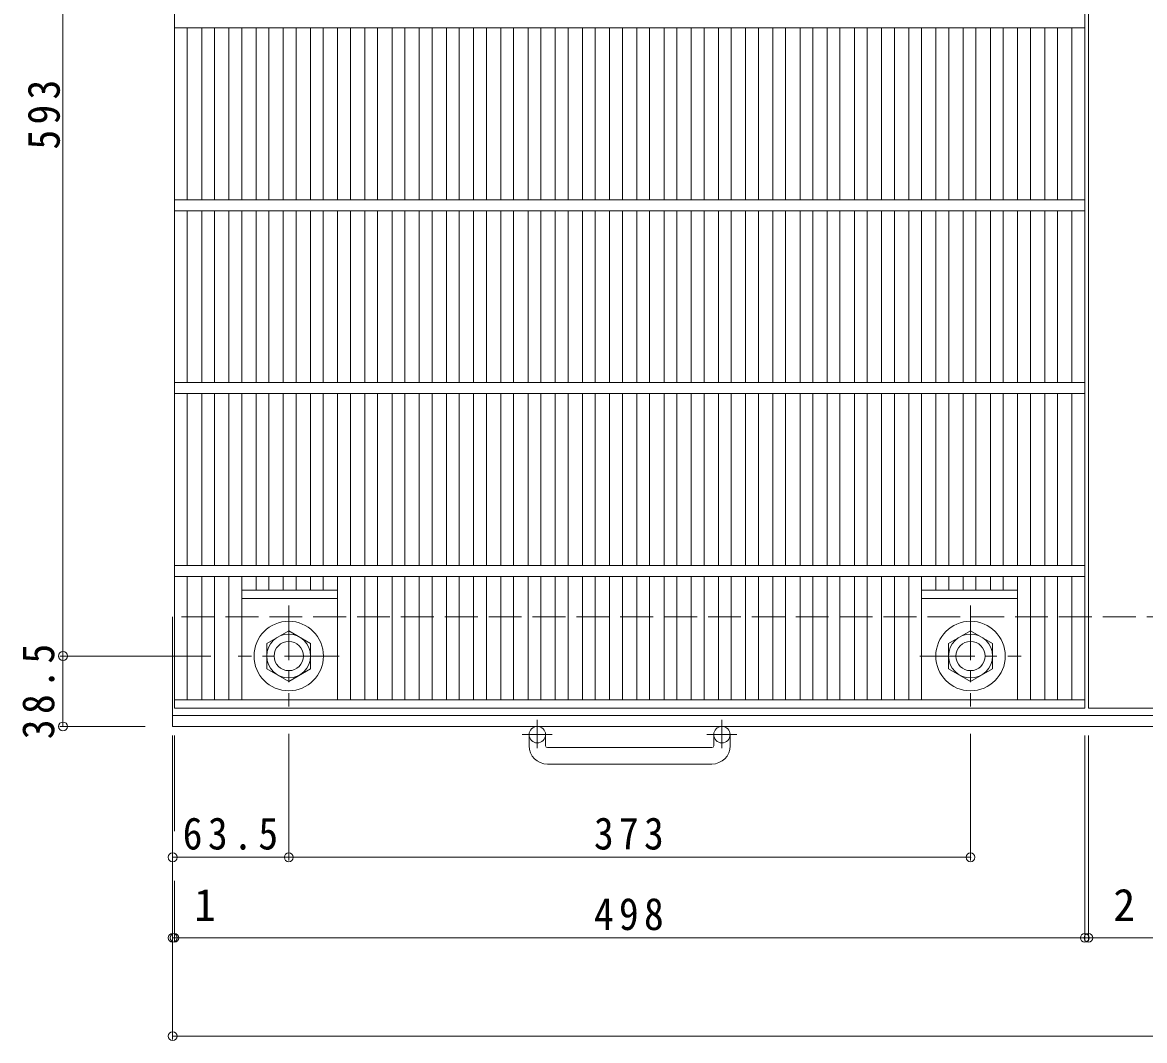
# Model space of a CAD drawing. Units: millimetres, scale not verified. Extents: x -1048 to 1085, y -826 to 810.
# Drawn here: x -888 to -274, y -224 to 332 of the extents above; entities that cross this region are included whole.
import ezdxf
from ezdxf.enums import TextEntityAlignment as Align

# ---------------------------------------------------------------- set-up
doc = ezdxf.new("R2010")
doc.units = ezdxf.units.MM
doc.header["$LTSCALE"] = 6
doc.header["$PDMODE"] = 32
doc.header["$PDSIZE"] = 4.8
doc.linetypes.add('CHAIN1', pattern=[8, 5, -1, 1, -1])
doc.linetypes.add('DASHED3', pattern=[4, 3, -1])
for name, color, linetype, lineweight in [('0-1_躯体', 2, 'Continuous', 9), ('0-2_仕上', 3, 'Continuous', 9), ('0-4_その他', 7, 'Continuous', 9)]:
    doc.layers.add(name, color=color, linetype=linetype, lineweight=lineweight)
doc.styles.add('ＭＳ ゴシック', font='')
doc.styles.get('ＭＳ ゴシック').set_extended_font_data('MS Gothic')

msp = doc.modelspace()

# ---------------------------------------------------------------- linework, layer by layer
at = {"layer": '0-1_躯体', "linetype": 'CHAIN1'}
for p, q in [((-742.19, 13.54), (-742.19, -41.734)), ((-369.189, 13.54), (-369.189, -41.734)), ((-714.553, -14.098), (-769.826, -14.098)), ((-396.826, -14.098), (-341.552, -14.098)), ((-606.19, -48.991), (-606.19, -64.587)), ((-505.19, -48.991), (-505.19, -64.587)), ((-598.027, -57.098), (-614.433, -57.098)), ((-497.026, -57.098), (-513.433, -57.098))]:
    msp.add_line(p, q, dxfattribs=at)
at = {"layer": '0-1_躯体'}
for p, q in [((-805.689, -52.597), (-805.689, 7.403)), ((107.466, -46.596), (-805.689, -46.596)), ((105.199, -52.597), (-805.689, -52.597)), ((-610.69, -63.198), (-610.69, -57.098)), ((-601.69, -63.198), (-601.69, -57.098)), ((-509.689, -63.198), (-509.689, -57.098)), ((-500.69, -63.198), (-500.69, -57.098)), ((-600.689, -64.197), (-510.689, -64.197)), ((-510.689, -73.197), (-600.689, -73.197))]:
    msp.add_line(p, q, dxfattribs=at)
at = {"layer": '0-1_躯体', "linetype": 'DASHED3'}
msp.add_line((105.199, 7.403), (-805.689, 7.403), dxfattribs=at)
at = {"layer": '0-1_躯体'}
for points in [[(-754.19, -21.025), (-754.19, -7.169), (-742.19, -0.24), (-730.19, -7.169), (-730.19, -21.025), (-742.19, -27.954)], [(-357.189, -21.025), (-357.189, -7.169), (-369.189, -0.24), (-381.189, -7.169), (-381.189, -21.025), (-369.189, -27.954)]]:
    msp.add_lwpolyline(points, close=True, dxfattribs=at)
for centre, radius in [((-742.19, -14.098), 19), ((-369.189, -14.098), 19), ((-742.19, -14.098), 12), ((-742.19, -14.098), 8), ((-369.189, -14.098), 12), ((-369.189, -14.098), 8), ((-606.19, -57.098), 4.5), ((-505.19, -57.098), 4.5)]:
    msp.add_circle(centre, radius, dxfattribs=at)
for centre, radius, start, end in [((-600.689, -63.198), 10, 180, 270), ((-600.689, -63.198), 1, 180, 270), ((-510.689, -63.198), 10, 270, 0), ((-510.689, -63.198), 1, 270, 0)]:
    msp.add_arc(centre, radius, start, end, dxfattribs=at)
at = {"layer": '0-2_仕上'}
for p, q in [((-304.689, -42.596), (-304.689, 607.404)), ((-804.689, 329.404), (-306.69, 329.404)), ((-797.689, 235.404), (-797.689, 329.404)), ((-789.81, 235.404), (-789.81, 329.404)), ((-782.81, 235.404), (-782.81, 329.404)), ((-774.932, 235.404), (-774.932, 329.404)), ((-767.932, 235.404), (-767.932, 329.404)), ((-760.053, 235.404), (-760.053, 329.404)), ((-753.053, 235.404), (-753.053, 329.404)), ((-745.174, 235.404), (-745.174, 329.404)), ((-738.174, 235.404), (-738.174, 329.404)), ((-730.295, 235.404), (-730.295, 329.404)), ((-723.295, 235.404), (-723.295, 329.404)), ((-715.417, 235.404), (-715.417, 329.404)), ((-708.417, 235.404), (-708.417, 329.404)), ((-700.538, 235.404), (-700.538, 329.404)), ((-693.538, 235.404), (-693.538, 329.404)), ((-685.659, 235.404), (-685.659, 329.404)), ((-678.659, 235.404), (-678.659, 329.404)), ((-670.78, 235.404), (-670.78, 329.404)), ((-663.78, 235.404), (-663.78, 329.404)), ((-655.901, 235.404), (-655.901, 329.404)), ((-648.901, 235.404), (-648.901, 329.404)), ((-641.023, 235.404), (-641.023, 329.404)), ((-634.023, 235.404), (-634.023, 329.404)), ((-626.144, 235.404), (-626.144, 329.404)), ((-619.144, 235.404), (-619.144, 329.404)), ((-611.265, 235.404), (-611.265, 329.404)), ((-604.265, 235.404), (-604.265, 329.404)), ((-596.386, 235.404), (-596.386, 329.404)), ((-589.386, 235.404), (-589.386, 329.404)), ((-581.507, 235.404), (-581.507, 329.404)), ((-574.507, 235.404), (-574.507, 329.404)), ((-566.628, 235.404), (-566.628, 329.404)), ((-559.629, 235.404), (-559.629, 329.404)), ((-551.75, 235.404), (-551.75, 329.404)), ((-544.75, 235.404), (-544.75, 329.404)), ((-536.871, 235.404), (-536.871, 329.404)), ((-529.871, 235.404), (-529.871, 329.404)), ((-521.992, 235.404), (-521.992, 329.404)), ((-514.992, 235.404), (-514.992, 329.404)), ((-507.114, 235.404), (-507.114, 329.404)), ((-500.114, 235.404), (-500.114, 329.404)), ((-492.235, 235.404), (-492.235, 329.404)), ((-485.235, 235.404), (-485.235, 329.404)), ((-477.356, 235.404), (-477.356, 329.404)), ((-470.356, 235.404), (-470.356, 329.404)), ((-462.477, 235.404), (-462.477, 329.404)), ((-455.477, 235.404), (-455.477, 329.404)), ((-447.599, 235.404), (-447.599, 329.404)), ((-440.599, 235.404), (-440.599, 329.404)), ((-432.72, 235.404), (-432.72, 329.404)), ((-425.72, 235.404), (-425.72, 329.404)), ((-417.841, 235.404), (-417.841, 329.404)), ((-410.84, 235.404), (-410.84, 329.404)), ((-402.962, 235.404), (-402.962, 329.404)), ((-395.962, 235.404), (-395.962, 329.404)), ((-388.083, 235.404), (-388.083, 329.404)), ((-381.083, 235.404), (-381.083, 329.404)), ((-373.204, 235.404), (-373.204, 329.404)), ((-366.204, 235.404), (-366.204, 329.404)), ((-358.325, 235.404), (-358.325, 329.404)), ((-351.325, 235.404), (-351.325, 329.404)), ((-343.446, 235.404), (-343.446, 329.404)), ((-336.447, 235.404), (-336.447, 329.404)), ((-328.568, 235.404), (-328.568, 329.404)), ((-321.568, 235.404), (-321.568, 329.404)), ((-313.69, 329.404), (-313.69, 235.404)), ((-804.689, 235.404), (-306.69, 235.404)), ((-804.689, 229.404), (-306.69, 229.404)), ((-797.689, 135.404), (-797.689, 229.404)), ((-789.81, 135.404), (-789.81, 229.404)), ((-782.81, 135.404), (-782.81, 229.404)), ((-774.932, 135.404), (-774.932, 229.404)), ((-767.932, 135.404), (-767.932, 229.404)), ((-760.053, 135.404), (-760.053, 229.404)), ((-753.053, 135.404), (-753.053, 229.404)), ((-745.174, 135.404), (-745.174, 229.404)), ((-738.174, 135.404), (-738.174, 229.404)), ((-730.295, 135.404), (-730.295, 229.404)), ((-723.295, 135.404), (-723.295, 229.404)), ((-715.417, 135.404), (-715.417, 229.404)), ((-708.417, 135.404), (-708.417, 229.404)), ((-700.538, 135.404), (-700.538, 229.404)), ((-693.538, 135.404), (-693.538, 229.404)), ((-685.659, 135.404), (-685.659, 229.404)), ((-678.659, 135.404), (-678.659, 229.404)), ((-670.78, 135.404), (-670.78, 229.404)), ((-663.78, 135.404), (-663.78, 229.404)), ((-655.901, 135.404), (-655.901, 229.404)), ((-648.901, 135.404), (-648.901, 229.404)), ((-641.023, 135.404), (-641.023, 229.404)), ((-634.023, 135.404), (-634.023, 229.404)), ((-626.144, 135.404), (-626.144, 229.404)), ((-619.144, 135.404), (-619.144, 229.404)), ((-611.265, 135.404), (-611.265, 229.404)), ((-604.265, 135.404), (-604.265, 229.404)), ((-596.386, 135.404), (-596.386, 229.404)), ((-589.386, 135.404), (-589.386, 229.404)), ((-581.507, 135.404), (-581.507, 229.404)), ((-574.507, 135.404), (-574.507, 229.404)), ((-566.628, 135.404), (-566.628, 229.404)), ((-559.629, 135.404), (-559.629, 229.404)), ((-551.75, 135.404), (-551.75, 229.404)), ((-544.75, 135.404), (-544.75, 229.404)), ((-536.871, 135.404), (-536.871, 229.404)), ((-529.871, 135.404), (-529.871, 229.404)), ((-521.992, 135.404), (-521.992, 229.404)), ((-514.992, 135.404), (-514.992, 229.404)), ((-507.114, 135.404), (-507.114, 229.404)), ((-500.114, 135.404), (-500.114, 229.404)), ((-492.235, 135.404), (-492.235, 229.404)), ((-485.235, 135.404), (-485.235, 229.404)), ((-477.356, 135.404), (-477.356, 229.404)), ((-470.356, 135.404), (-470.356, 229.404)), ((-462.477, 135.404), (-462.477, 229.404)), ((-455.477, 135.404), (-455.477, 229.404)), ((-447.599, 135.404), (-447.599, 229.404)), ((-440.599, 135.404), (-440.599, 229.404)), ((-432.72, 135.404), (-432.72, 229.404)), ((-425.72, 135.404), (-425.72, 229.404)), ((-417.841, 135.404), (-417.841, 229.404)), ((-410.84, 135.404), (-410.84, 229.404)), ((-402.962, 135.404), (-402.962, 229.404)), ((-395.962, 135.404), (-395.962, 229.404)), ((-388.083, 135.404), (-388.083, 229.404)), ((-381.083, 135.404), (-381.083, 229.404)), ((-373.204, 135.404), (-373.204, 229.404)), ((-366.204, 135.404), (-366.204, 229.404)), ((-358.325, 135.404), (-358.325, 229.404)), ((-351.325, 135.404), (-351.325, 229.404)), ((-343.446, 135.404), (-343.446, 229.404)), ((-336.447, 135.404), (-336.447, 229.404)), ((-328.568, 135.404), (-328.568, 229.404)), ((-321.568, 135.404), (-321.568, 229.404)), ((-313.69, 229.404), (-313.69, 135.404)), ((-804.689, 135.404), (-306.69, 135.404)), ((-804.689, 129.404), (-306.69, 129.404)), ((-797.689, 35.404), (-797.689, 129.404)), ((-789.81, 35.404), (-789.81, 129.404)), ((-782.81, 35.404), (-782.81, 129.404)), ((-774.932, 35.404), (-774.932, 129.404)), ((-767.932, 35.404), (-767.932, 129.404)), ((-760.053, 35.404), (-760.053, 129.404)), ((-753.053, 35.404), (-753.053, 129.404)), ((-745.174, 35.404), (-745.174, 129.404)), ((-738.174, 35.404), (-738.174, 129.404)), ((-730.295, 35.404), (-730.295, 129.404)), ((-723.295, 35.404), (-723.295, 129.404)), ((-715.417, 35.404), (-715.417, 129.404)), ((-708.417, 35.404), (-708.417, 129.404)), ((-700.538, 35.404), (-700.538, 129.404)), ((-693.538, 35.404), (-693.538, 129.404)), ((-685.659, 35.404), (-685.659, 129.404)), ((-678.659, 35.404), (-678.659, 129.404)), ((-670.78, 35.404), (-670.78, 129.404)), ((-663.78, 35.404), (-663.78, 129.404)), ((-655.901, 35.404), (-655.901, 129.404)), ((-648.901, 35.404), (-648.901, 129.404)), ((-641.023, 35.404), (-641.023, 129.404)), ((-634.023, 35.404), (-634.023, 129.404)), ((-626.144, 35.404), (-626.144, 129.404)), ((-619.144, 35.404), (-619.144, 129.404)), ((-611.265, 35.404), (-611.265, 129.404)), ((-604.265, 35.404), (-604.265, 129.404)), ((-596.386, 35.404), (-596.386, 129.404)), ((-589.386, 35.404), (-589.386, 129.404)), ((-581.507, 35.404), (-581.507, 129.404)), ((-574.507, 35.404), (-574.507, 129.404)), ((-566.628, 35.404), (-566.628, 129.404)), ((-559.629, 35.404), (-559.629, 129.404)), ((-551.75, 35.404), (-551.75, 129.404)), ((-544.75, 35.404), (-544.75, 129.404)), ((-536.871, 35.404), (-536.871, 129.404)), ((-529.871, 35.404), (-529.871, 129.404)), ((-521.992, 35.404), (-521.992, 129.404)), ((-514.992, 35.404), (-514.992, 129.404)), ((-507.114, 35.404), (-507.114, 129.404)), ((-500.114, 35.404), (-500.114, 129.404)), ((-492.235, 35.404), (-492.235, 129.404)), ((-485.235, 35.404), (-485.235, 129.404)), ((-477.356, 35.404), (-477.356, 129.404)), ((-470.356, 35.404), (-470.356, 129.404)), ((-462.477, 35.404), (-462.477, 129.404)), ((-455.477, 35.404), (-455.477, 129.404)), ((-447.599, 35.404), (-447.599, 129.404)), ((-440.599, 35.404), (-440.599, 129.404)), ((-432.72, 35.404), (-432.72, 129.404)), ((-425.72, 35.404), (-425.72, 129.404)), ((-417.841, 35.404), (-417.841, 129.404)), ((-410.84, 35.404), (-410.84, 129.404)), ((-402.962, 35.404), (-402.962, 129.404)), ((-395.962, 35.404), (-395.962, 129.404)), ((-388.083, 35.404), (-388.083, 129.404)), ((-381.083, 35.404), (-381.083, 129.404)), ((-373.204, 35.404), (-373.204, 129.404)), ((-366.204, 35.404), (-366.204, 129.404)), ((-358.325, 35.404), (-358.325, 129.404)), ((-351.325, 35.404), (-351.325, 129.404)), ((-343.446, 35.404), (-343.446, 129.404)), ((-336.447, 35.404), (-336.447, 129.404)), ((-328.568, 35.404), (-328.568, 129.404)), ((-321.568, 35.404), (-321.568, 129.404)), ((-313.69, 129.404), (-313.69, 35.404)), ((-804.689, 35.404), (-306.69, 35.404)), ((-804.689, 29.404), (-306.69, 29.404)), ((-797.689, -38.097), (-797.689, 29.404)), ((-789.81, -38.097), (-789.81, 29.404)), ((-782.81, -38.097), (-782.81, 29.404)), ((-774.932, -38.097), (-774.932, 29.404)), ((-767.932, -38.098), (-767.932, 29.404)), ((-760.053, 21.902), (-760.053, 29.404)), ((-753.053, 21.902), (-753.053, 29.404)), ((-745.174, 21.902), (-745.174, 29.404)), ((-738.174, 21.902), (-738.174, 29.404)), ((-730.295, 21.902), (-730.295, 29.404)), ((-723.295, 21.902), (-723.295, 29.404)), ((-715.417, -38.098), (-715.417, 29.404)), ((-708.417, -38.097), (-708.417, 29.404)), ((-700.538, -38.097), (-700.538, 29.404)), ((-693.538, -38.097), (-693.538, 29.404)), ((-685.659, -38.097), (-685.659, 29.404)), ((-678.659, -38.097), (-678.659, 29.404)), ((-670.78, -38.097), (-670.78, 29.404)), ((-663.78, -38.097), (-663.78, 29.404)), ((-655.901, -38.097), (-655.901, 29.404)), ((-648.901, -38.097), (-648.901, 29.404)), ((-641.023, -38.097), (-641.023, 29.404)), ((-634.023, -38.097), (-634.023, 29.404)), ((-626.144, -38.097), (-626.144, 29.404)), ((-619.144, -38.097), (-619.144, 29.404)), ((-611.265, -38.097), (-611.265, 29.404)), ((-604.265, -38.097), (-604.265, 29.404)), ((-596.386, -38.097), (-596.386, 29.404)), ((-589.386, -38.097), (-589.386, 29.404)), ((-581.507, -38.097), (-581.507, 29.404)), ((-574.507, -38.097), (-574.507, 29.404)), ((-566.628, -38.097), (-566.628, 29.404)), ((-559.629, -38.097), (-559.629, 29.404)), ((-551.75, -38.097), (-551.75, 29.404)), ((-544.75, -38.097), (-544.75, 29.404)), ((-536.871, -38.097), (-536.871, 29.404)), ((-529.871, -38.097), (-529.871, 29.404)), ((-521.992, -38.097), (-521.992, 29.404)), ((-514.992, -38.097), (-514.992, 29.404)), ((-507.114, -38.097), (-507.114, 29.404)), ((-500.114, -38.097), (-500.114, 29.404)), ((-492.235, -38.097), (-492.235, 29.404)), ((-485.235, -38.097), (-485.235, 29.404)), ((-477.356, -38.097), (-477.356, 29.404)), ((-470.356, -38.097), (-470.356, 29.404)), ((-462.477, -38.097), (-462.477, 29.404)), ((-455.477, -38.097), (-455.477, 29.404)), ((-447.599, -38.097), (-447.599, 29.404)), ((-440.599, -38.097), (-440.599, 29.404)), ((-432.72, -38.097), (-432.72, 29.404)), ((-425.72, -38.097), (-425.72, 29.404)), ((-417.841, -38.097), (-417.841, 29.404)), ((-410.84, -38.097), (-410.84, 29.404)), ((-402.962, -38.097), (-402.962, 29.404)), ((-395.962, -38.098), (-395.962, 29.404)), ((-388.083, 21.902), (-388.083, 29.404)), ((-381.083, 21.902), (-381.083, 29.404)), ((-373.204, 21.902), (-373.204, 29.404)), ((-366.204, 21.902), (-366.204, 29.404)), ((-358.325, 21.902), (-358.325, 29.404)), ((-351.325, 21.902), (-351.325, 29.404)), ((-343.446, -38.098), (-343.446, 29.404)), ((-336.447, -38.097), (-336.447, 29.404)), ((-328.568, -38.097), (-328.568, 29.404)), ((-321.568, -38.097), (-321.568, 29.404)), ((-313.69, 29.404), (-313.69, -38.097)), ((-767.932, 21.902), (-715.417, 21.902)), ((-395.962, 21.902), (-343.446, 21.902)), ((-767.932, 17.402), (-715.417, 17.402)), ((-395.962, 17.402), (-343.446, 17.402)), ((-306.69, -38.097), (-804.689, -38.097)), ((-395.962, -38.098), (-343.446, -38.098)), ((-304.689, -42.596), (108.682, -42.596))]:
    msp.add_line(p, q, dxfattribs=at)
msp.add_lwpolyline([(-804.689, -42.596), (-804.689, 607.404), (-306.69, 607.404), (-306.69, -42.596)], close=True, dxfattribs=at)
at = {"layer": '0-4_その他'}
for p, q in [((-865.689, -52.597), (-865.689, 617.403)), ((-784.809, -14.098), (-867.489, -14.098)), ((-820.689, -52.597), (-867.489, -52.597)), ((-805.689, -57.597), (-805.689, -223.805)), ((-804.689, -57.597), (-804.689, -109.979)), ((-742.19, -56.734), (-742.19, -125.999)), ((-369.189, -56.734), (-369.189, -125.999)), ((-306.688, -57.597), (-306.688, -170.033)), ((-304.689, -57.597), (-304.689, -170.033)), ((-805.689, -124.199), (-369.189, -124.199)), ((-804.689, -137.097), (-804.689, -170.033)), ((-805.689, -168.233), (105.199, -168.233)), ((-805.689, -222.005), (105.199, -222.005))]:
    msp.add_line(p, q, dxfattribs=at)
for p in [(-865.689, -14.098), (-865.689, -52.597), (-805.689, -124.199), (-742.19, -124.199), (-369.189, -124.199), (-805.689, -168.233), (-804.689, -168.233), (-306.688, -168.233), (-304.689, -168.233), (-805.689, -222.005)]:
    msp.add_point(p, dxfattribs=at)

# ---------------------------------------------------------------- texts
at = {"layer": '0-4_その他', "color": 2, "style": 'ＭＳ ゴシック'}
for s, p in [('1', (-793.99, -164.233)), ('2', (-291.073, -164.233))]:
    msp.add_text(s, height=17.6, dxfattribs=at).set_placement(p, align=Align.BOTTOM_LEFT)
at = {"layer": '0-4_その他', "color": 2, "char_height": 17.6, "attachment_point": 7, "rotation": 90, "style": 'ＭＳ ゴシック'}
for s, insert in [('\\T1.27;\\W0.9;593', (-867.202, 262.903)), ('\\T1.28;\\W0.9;38.5', (-870.202, -59.597))]:
    msp.add_mtext(s, dxfattribs=dict(at, insert=insert))
at = {"layer": '0-4_その他', "color": 2, "char_height": 17.6, "attachment_point": 7, "style": 'ＭＳ ゴシック'}
for s, insert in [('\\T1.28;\\W0.9;63.5', (-800.189, -120.199)), ('\\T1.27;\\W0.9;373', (-575.19, -120.199)), ('\\T1.27;\\W0.9;498', (-575.189, -164.233))]:
    msp.add_mtext(s, dxfattribs=dict(at, insert=insert))

doc.saveas('drawing.dxf')
